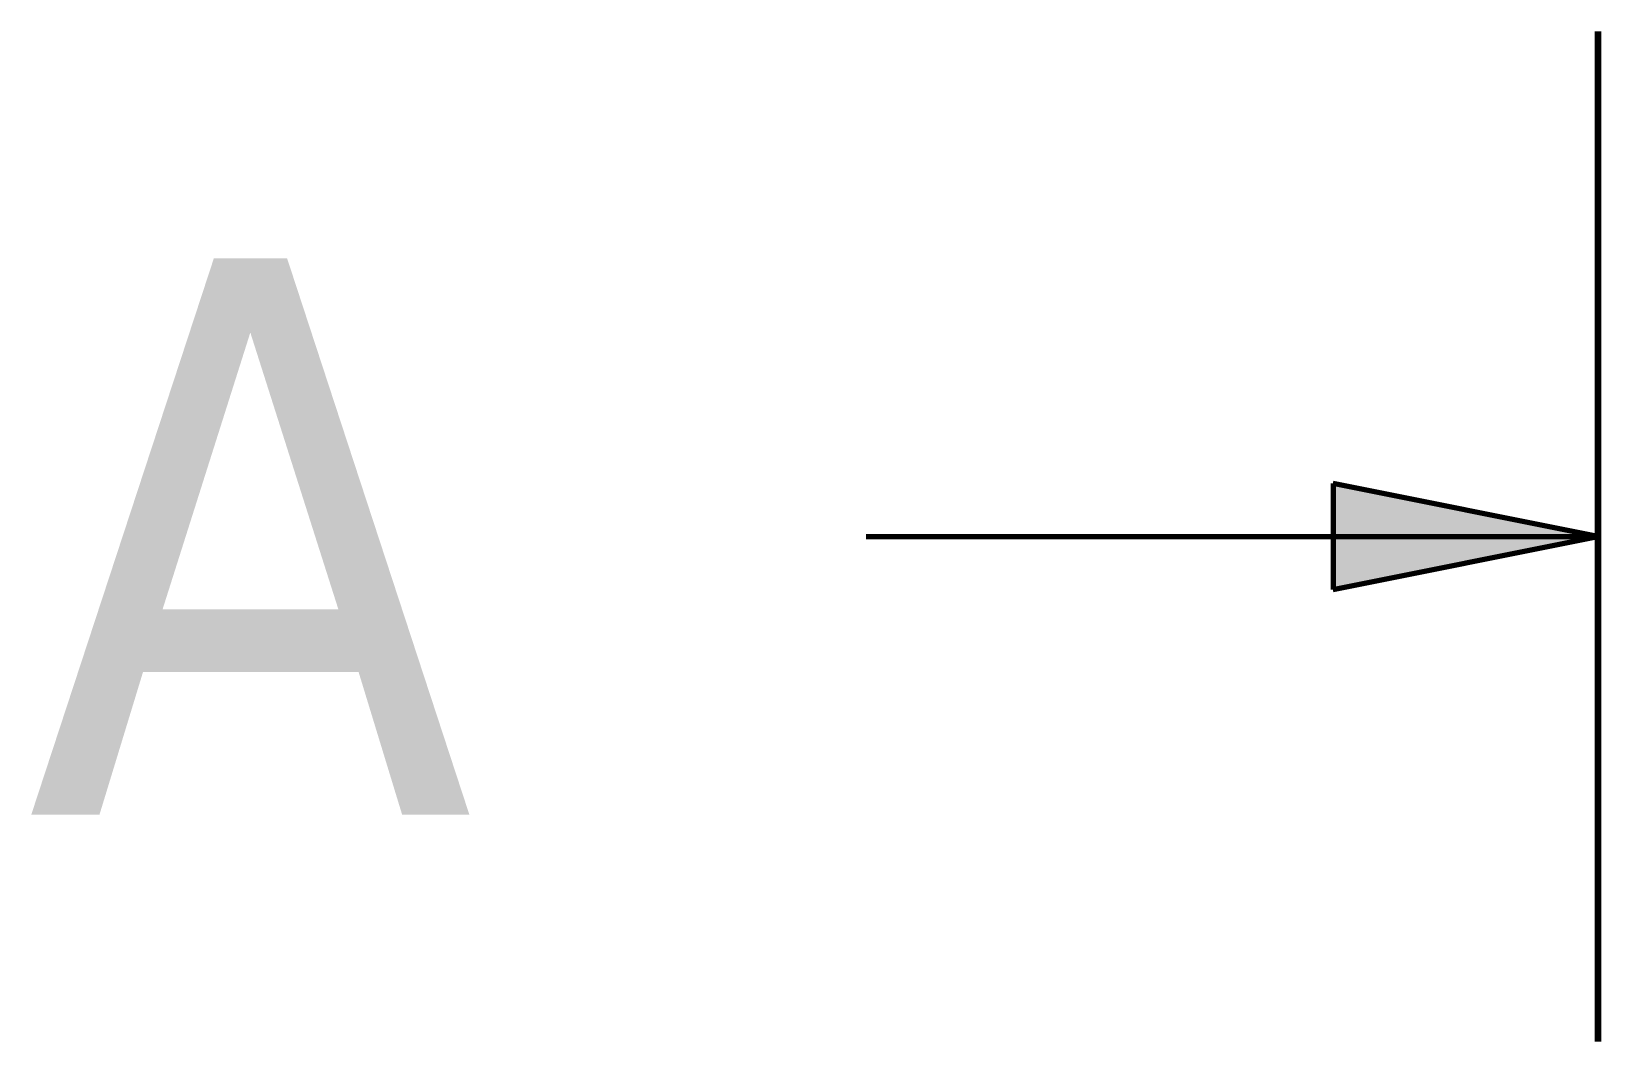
# Paper-space layout 'Sheet' of a CAD drawing. Header units: millimetres. Extents: x 140 to 365, y 138 to 238.
# Drawn here: x 140.06 to 154.86, y 137.53 to 147.07 of the extents above; entities outside this region: 4.
import ezdxf

# ---------------------------------------------------------------- set-up
doc = ezdxf.new("R2010")
doc.units = ezdxf.units.MM
doc.linetypes.add('Chain', pattern=[13.68, 9.12, -1.14, 2.28, -1.14])
for name, color, linetype, lineweight in [('Detail Boundary (ISO)', 7, 'Continuous', 25), ('Section Line (ISO)', 7, 'Chain', 70), ('Symbol (ISO)', 7, 'Continuous', 25)]:
    doc.layers.add(name, color=color, linetype=linetype, lineweight=lineweight)
doc.styles.add('MtXpl_Tahoma', font='tahoma.ttf')

psp = doc.layouts.new('Sheet')

# ---------------------------------------------------------------- hatches: boundary and pattern name
at = {"layer": 'Section Line (ISO)', "linetype": 'Continuous'}
psp.add_hatch(color=256, dxfattribs=at).paths.add_polyline_path([(152.359, 141.803), (154.859, 142.303), (152.359, 142.803)])

# ---------------------------------------------------------------- linework, layer by layer
at = {"layer": 'Detail Boundary (ISO)'}
psp.add_circle((296.328, 182.22), 3.025, dxfattribs=at)
at = {"layer": 'Section Line (ISO)', "linetype": 'Continuous', "lineweight": 140}
psp.add_line((154.859, 147.072), (154.859, 137.534), dxfattribs=at)
at = {"layer": 'Section Line (ISO)', "linetype": 'Continuous'}
for p, q in [((152.359, 142.803), (152.359, 141.803)), ((154.859, 142.303), (152.359, 142.803)), ((147.949, 142.303), (152.359, 142.303)), ((152.359, 141.803), (154.859, 142.303)), ((152.359, 142.303), (154.859, 142.303))]:
    psp.add_line(p, q, dxfattribs=at)

# ---------------------------------------------------------------- texts
at = {"layer": 'Detail Boundary (ISO)', "insert": (302.482, 188.434), "char_height": 5.25, "attachment_point": 1}
psp.add_mtext('\\fTahoma|b0|i0;\\W1.;I', dxfattribs=at)
at = {"layer": 'Section Line (ISO)', "insert": (140.016, 144.928), "char_height": 5.25, "attachment_point": 1}
psp.add_mtext('\\fTahoma|b0|i0;\\W1.;A', dxfattribs=at)
at = {"layer": 'Symbol (ISO)', "style": 'MtXpl_Tahoma'}
psp.add_text('A-A ( 1 : 2 )', height=5.25, dxfattribs=at).set_placement((276.878, 228.633))
at = {"layer": 'Symbol (ISO)', "insert": (339.234, 228.606), "char_height": 5.25, "attachment_point": 1}
psp.add_mtext('\\fTahoma|b0|i0;\\W1.;I ( 4 : 1 )', dxfattribs=at)

doc.saveas('drawing.dxf')
